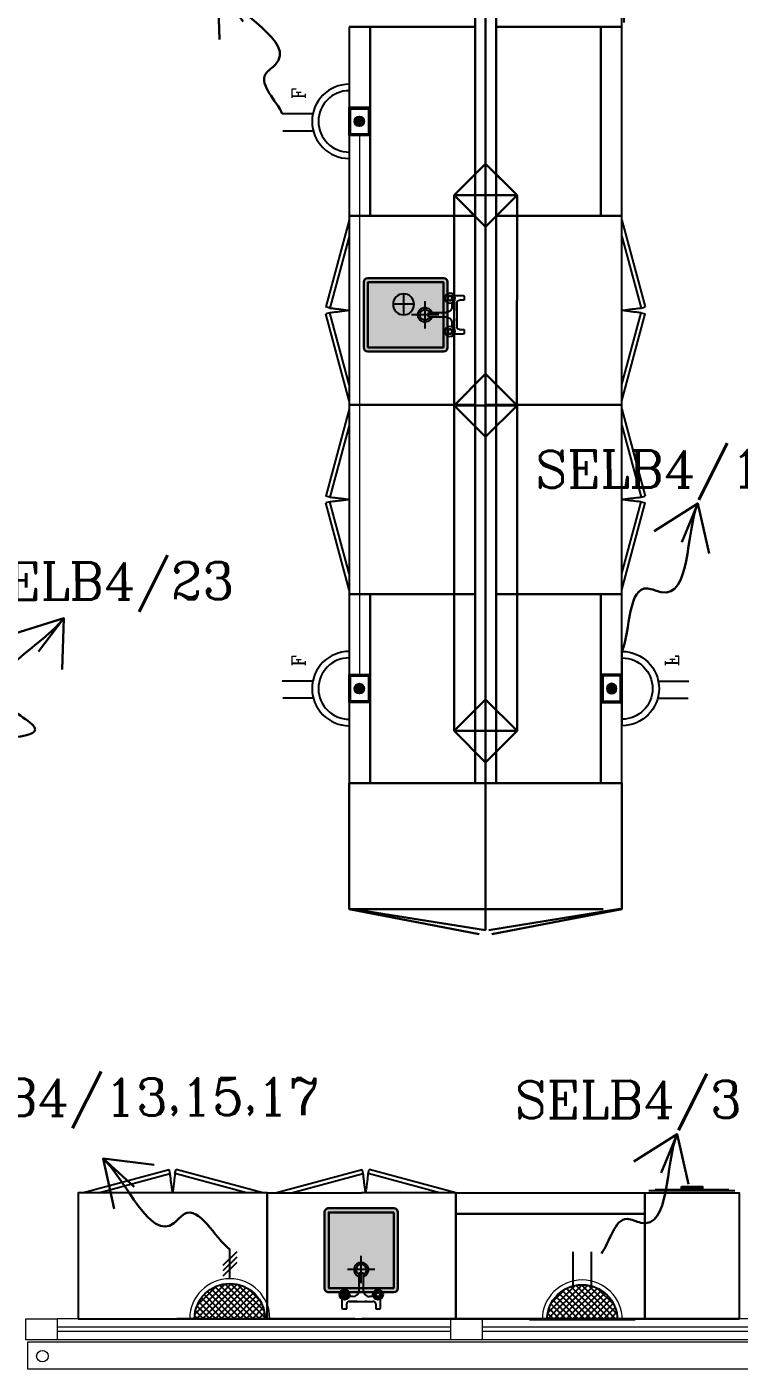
# Model space of a CAD drawing. Extents: x 1315 to 1416, y 473 to 837.
# Drawn here: x 1342.24 to 1345.64, y 707.52 to 713.91 of the extents above; entities that cross this region are included whole.
import ezdxf

# ---------------------------------------------------------------- set-up
doc = ezdxf.new("R2010")
doc.units = 0
doc.header["$MEASUREMENT"] = 0
doc.linetypes.add('ACAD_ISO02W100', pattern=[15, 12, -3])
doc.linetypes.add('DASHED', pattern=[19.049999999999997, 12.7, -6.349999999999998])
doc.layers.get('0').update_dxf_attribs({"color": 252, "linetype": 'CONTINUOUS', "lineweight": 30})
for name, color, linetype in [('-FUR', 252, 'CONTINUOUS'), ('E-SOCKETS', 6, 'CONTINUOUS'), ('LAYER8', 252, 'CONTINUOUS'), ('POWER', 1, 'CONTINUOUS'), ('SAN', 252, 'CONTINUOUS'), ('WIRING', 4, 'CONTINUOUS')]:
    doc.layers.add(name, color=color, linetype=linetype)
for name, color, linetype, lineweight in [('elev', 252, 'CONTINUOUS', 9), ('Elevation', 252, 'CONTINUOUS', 18), ('WINDOW', 252, 'CONTINUOUS', 5), ('WIRRING', 3, 'CONTINUOUS', 5)]:
    doc.layers.add(name, color=color, linetype=linetype, lineweight=lineweight)
doc.styles.add('ARIAL', font='arial.ttf')
doc.styles.add('E80', font='romanc.shx')
doc.dimstyles.new('DIM-100-IN', dxfattribs={"dimtxt": 0.22, "dimasz": 0.1, "dimexe": 0.15, "dimexo": 0.15, "dimgap": 0, "dimtad": 0, "dimrnd": 0.05, "dimzin": 1, "dimdsep": 46, "dimtxsty": 'ARIAL', "dimblk": 'DOT', "dimcen": 0.2, "dimclrd": 256, "dimclre": 256, "dimclrt": 23, "dimadec": 0, "dimazin": 0, "dimtfac": 1, "dimtmove": 2, "dimatfit": 2, "dimldrblk": 'OPEN90', "dimfxl": 0.15, "dimfxlon": 1, "dimtolj": 1, "dimtzin": 0, "dimlwe": -1, "dimarcsym": 0})

# ---------------------------------------------------------------- blocks, each defined once
blk = doc.blocks.new('YY5Y5')
at = {"layer": 'SAN', "color": 1}
for p, q in [((433.8299524483771, 542.0353399230077), (433.8299524483771, 538.5632871204119)), ((435.7349524483772, 542.4103399230077), (434.2049524483771, 542.4103399230077)), ((435.7349524483772, 540.5528399230077), (435.7349524483772, 542.4103399230077)), ((446.1798405755986, 539.5528399230077), (436.7349524483772, 539.5528399230077)), ((443.0364909099159, 539.5528399230077), (446.1649524483772, 539.5528399230077)), ((447.1649524483772, 542.4103399230077), (447.1649524483772, 540.5528399230075)), ((448.6949524483771, 542.4103399230077), (447.1649524483772, 542.4103399230077)), ((449.0699524483778, 538.5632871204116), (449.0699524483778, 542.0353399230077)), ((434.1620984389513, 537.5616067070109), (433.7030249017836, 538.0206802441787)), ((434.1620984389513, 536.1473931446377), (433.7030249017836, 535.68831960747)), ((435.5763120013245, 537.5616067070109), (436.0353855384922, 538.0206802441787)), ((435.5763120013245, 536.1473931446377), (436.0353855384922, 535.68831960747)), ((436.7200643211554, 537.6478399230076), (438.2474524483773, 537.6478399230076)), ((440.4974524483773, 535.3978399230076), (440.4974524483773, 528.7356687512626)), ((442.4024524483773, 528.7356687512623), (442.4024524483773, 535.3978399230076)), ((444.6524524483772, 537.6478399230076), (446.1798405755986, 537.6478399230076)), ((447.3235928954293, 537.5616067070109), (446.8645193582616, 538.0206802441787)), ((447.3235928954293, 536.1473931446377), (446.8645193582616, 535.68831960747)), ((448.7378064578025, 537.5616067070109), (449.1968799949703, 538.0206802441787)), ((448.7378064578025, 536.1473931446377), (449.1968799949703, 535.68831960747)), ((440.8724524483771, 528.3606687512623), (442.0274524483772, 528.3606687512623))]:
    blk.add_line(p, q, dxfattribs=at)
at = {"layer": 'SAN', "color": 1, "linetype": 'Continuous'}
blk.add_line((439.2287986022243, 539.5528399230077), (439.8634139868383, 539.5528399230077), dxfattribs=at)
at = {"layer": 'SAN', "color": 2, "linetype": 'DASHED'}
for points in [[(441.449952448377, 532.4215514777384), (441.449952448377, 521.6344219997557)], [(436.0563877093855, 527.0279867387471), (446.8435171873685, 527.0279867387471)]]:
    blk.add_lwpolyline(points, dxfattribs=at)
at = {"layer": 'SAN', "color": 1}
for centre, radius in [((434.869205220138, 536.8544999258244), 2), ((448.0306996766159, 536.8544999258244), 2), ((434.869205220138, 536.8544999258244), 1), ((434.869205220138, 536.8544999258244), 0.8), ((448.0306996766159, 536.8544999258244), 1), ((448.0306996766159, 536.8544999258244), 0.8)]:
    blk.add_circle(centre, radius, dxfattribs=at)
for centre, radius, start, end in [((434.2049524483771, 542.0353399230077), 0.375, 90, 180), ((436.7349524483772, 540.5528399230077), 1, 180, 269.9999999999993), ((446.1649524483772, 540.5528399230075), 1, 270, 0), ((448.6949524483771, 542.0353399230077), 0.375, 0, 90), ((438.2474524483773, 535.3978399230076), 2.25, 0, 90.00000000000038), ((444.6524524483772, 535.3978399230076), 2.25, 90.00000000000038, 180), ((441.449952448377, 527.0279867387471), 2.863051791674743, 109.431944475873, 70.56805552411734), ((441.449952448377, 527.0279867387471), 2.078403032943442, 117.2764679737789, 62.72353202620878), ((440.8724524483771, 528.7356687512626), 0.375, 179.9999999999995, 270), ((442.0274524483772, 528.7356687512623), 0.375, 270, 359.9999999999995)]:
    blk.add_arc(centre, radius, start, end, dxfattribs=at)
blk = doc.blocks.new('fd')
at = {"layer": '-FUR'}
h = blk.add_hatch(color=254, dxfattribs=at)
h.paths.add_polyline_path([(1322.663644972406, 576.6994484622995), (1322.353644972406, 576.6994484622998), (1322.353644972406, 577.0594484622998), (1322.663644972406, 577.0594484622997)], flags=16)
edge = h.paths.add_edge_path()
edge.add_line((1322.663644972406, 576.6794484622995), (1322.353644972406, 576.6794484622995))
edge.add_arc((1322.353644972406, 576.6994484622998), 0.0199999999999818, 180, 270, ccw=False)
edge.add_line((1322.333644972406, 576.6994484622998), (1322.333644972406, 577.0594484622998))
edge.add_arc((1322.353644972406, 577.0594484622998), 0.0199999999999818, 90, 180, ccw=False)
edge.add_line((1322.353644972406, 577.0794484622999), (1322.663644972406, 577.0794484622999))
edge.add_arc((1322.663644972406, 577.0594484622997), 0.0199999999999818, 0, 90, ccw=False)
edge.add_line((1322.683644972406, 577.0594484622997), (1322.683644972406, 576.6994484622995))
edge.add_arc((1322.663644972406, 576.6994484622995), 0.0199999999999818, -90, 0, ccw=False)
blk.add_hatch(color=253, dxfattribs=at).paths.add_polyline_path([(1322.663644972406, 577.0594484622997), (1322.663644972406, 576.6994484622995), (1322.353644972406, 576.6994484622998), (1322.353644972406, 577.0594484622998)])
h = blk.add_hatch(color=251, dxfattribs=at)
h.paths.add_polyline_path([(1322.633710555586, 577.0294484622997), (1322.663644972406, 577.0594484622997), (1322.663644972406, 576.6994484622995), (1322.633644972406, 576.7294484622993)])
h.paths.add_polyline_path([(1322.633644972406, 576.7294484622993), (1322.663644972406, 576.6994484622995), (1322.353644972406, 576.6994484622998), (1322.383644972406, 576.7294484622993)])
h = blk.add_hatch(color=252, dxfattribs=at)
h.paths.add_polyline_path([(1322.383644972406, 577.0294484622997), (1322.353644972406, 577.0594484622998), (1322.663644972406, 577.0594484622997), (1322.633710555586, 577.0294484622997)])
h.paths.add_polyline_path([(1322.383644972406, 576.7294484622993), (1322.353644972406, 576.6994484622998), (1322.353644972406, 577.0594484622998), (1322.383644972406, 577.0294484622997)])
for p, q in [((1322.478384221907, 577.2055755229043), (1322.059719286022, 577.2055755229043)), ((1322.478384221907, 577.2055755229043), (1322.959719286022, 577.2055755229043)), ((1322.059719286022, 576.6055755229042), (1322.509719286022, 576.6055755229042)), ((1322.959719286022, 576.6055755229042), (1322.509719286022, 576.6055755229042))]:
    blk.add_line(p, q, dxfattribs=at)
at = {"layer": '-FUR', "linetype": 'ACAD_ISO02W100'}
for p, q in [((1322.059719286022, 577.2055755229042), (1322.509719286022, 577.2055755229042)), ((1322.959719286022, 577.2055755229042), (1322.509719286022, 577.2055755229042)), ((1322.099719286021, 576.6055755229042), (1322.51328276094, 576.4947615237778)), ((1322.176993352126, 576.6055755229042), (1322.518459141842, 576.5140800403037)), ((1322.882445219924, 576.6055755229042), (1322.540979430208, 576.5140800403037)), ((1322.959719286022, 576.6055755229042), (1322.546155811111, 576.4947615237778)), ((1322.518459141842, 576.5140800403037), (1322.51328276094, 576.4947615237778)), ((1322.540979430208, 576.5140800403037), (1322.546155811111, 576.4947615237778))]:
    blk.add_line(p, q, dxfattribs=at)
for centre, start, end in [((1324.044996686052, 576.3726531043372), 171.2611213296332, 174.7069094138), ((1321.014441885998, 576.3726531043372), 5.293090586199872, 8.738878670366793)]:
    blk.add_arc(centre, 1.533074835783438, start, end, dxfattribs=at)
for p, q in [((1322.059719286022, 577.2055755229042), (1322.059719286022, 576.6055755229042)), ((1322.959719286022, 577.2055755229042), (1322.959719286022, 576.6055755229042))]:
    blk.add_line(p, q)
blk.add_lwpolyline([(1322.663644972406, 576.6794484622995), (1322.353644972406, 576.6794484622995, -0.4142135623730955), (1322.333644972406, 576.6994484622998), (1322.333644972406, 577.0594484622998, -0.4142135623730951), (1322.353644972406, 577.0794484622999), (1322.663644972406, 577.0794484622999, -0.4142135623730951), (1322.683644972406, 577.0594484622997), (1322.683644972406, 576.6994484622995, -0.4142135623730955)], format="xyb", close=True)
blk.add_lwpolyline([(1322.663644972406, 576.6794484622995), (1322.353644972406, 576.6794484622995, -0.4142135623730955), (1322.333644972406, 576.6994484622998), (1322.333644972406, 577.0594484622998, -0.4142135623730951), (1322.353644972406, 577.0794484622999), (1322.663644972406, 577.0794484622999, -0.4142135623730951), (1322.683644972406, 577.0594484622997), (1322.683644972406, 576.6994484622995, -0.4142135623730955)], format="xyb", close=True)
blk.add_lwpolyline([(1322.663644972406, 576.6994484622995), (1322.353644972406, 576.6994484622995), (1322.353644972406, 577.0594484622998), (1322.663644972406, 577.0594484622998)], close=True)
at = {"extrusion": (0, 0, -1), "xscale": 0.0121000000000322, "yscale": 0.0121000000000322, "zscale": -0.0121}
blk.add_blockref('YY5Y5', (-1327.850189397031, 570.5947215992311), dxfattribs=at)
blk = doc.blocks.new('juy')
blk.add_line((1322.959719286022, 577.2055755229042), (1322.959719286022, 576.6055755229042))
blk.add_blockref('fd', (0, 0))
blk = doc.blocks.new('5')
at = {"layer": '-FUR', "linetype": 'ACAD_ISO02W100'}
for p, q in [((41999.78853774873, -66320.44784204697), (42000.68853774872, -66320.44784204697)), ((41999.80853774873, -66321.04784204697), (42000.22210122364, -66321.15865604609)), ((41999.88581181482, -66321.04784204697), (42000.22727760455, -66321.13933752957)), ((42000.59126368263, -66321.04784204697), (42000.24979789291, -66321.13933752957)), ((42000.66853774873, -66321.04784204697), (42000.25497427382, -66321.15865604609)), ((42000.22727760455, -66321.13933752957), (42000.22210122364, -66321.15865604609)), ((42000.24979789291, -66321.13933752957), (42000.25497427382, -66321.15865604609))]:
    blk.add_line(p, q, dxfattribs=at)
at = {"layer": '-FUR'}
blk.add_lwpolyline([(41999.78853774873, -66320.44784204697), (42000.68853774872, -66320.44784204697), (42000.68853774872, -66321.04784204697), (41999.78853774873, -66321.04784204697)], close=True, dxfattribs=at)
at = {"layer": '-FUR', "linetype": 'ACAD_ISO02W100'}
for centre, start, end in [((42001.75381514877, -66321.28076446554), 171.2611213296356, 174.7069094137794), ((41998.72326034871, -66321.28076446554), 5.29309058622053, 8.738878670364311)]:
    blk.add_arc(centre, 1.533074835783438, start, end, dxfattribs=at)
blk = doc.blocks.new('ba7es')
at = {"layer": '-FUR', "linetype": 'ACAD_ISO02W100'}
blk.add_line((1323.889523409866, 576.6577940327383), (1322.989523409867, 576.6577940327383), dxfattribs=at)
for p, q in [((1323.889523409866, 577.2577940327384), (1322.989523409866, 577.2577940327384)), ((1322.989523409866, 577.2577940327384), (1322.989523409866, 576.6577940327383)), ((1323.889523409866, 576.6577940327383), (1323.889523409866, 577.2577940327384)), ((1322.989523409866, 576.6577940327383), (1322.989523409866, 576.7577940327385)), ((1322.989523409866, 576.7577940327385), (1323.889523409866, 576.7577940327385))]:
    blk.add_line(p, q)
blk = doc.blocks.new('3')
at = {"layer": '-FUR', "linetype": 'ACAD_ISO02W100'}
blk.add_line((41990.01941317181, -66320.48022711033), (41990.46941317183, -66320.48022711033), dxfattribs=at)
at = {"layer": '-FUR'}
for p, q in [((41990.03941317181, -66321.09022711034), (41990.44941317182, -66321.09022711034)), ((41990.06941317183, -66321.09522711032), (41990.41941317181, -66321.09522711032))]:
    blk.add_line(p, q, dxfattribs=at)
blk.add_lwpolyline([(41990.01941317181, -66321.08022711032), (41990.46941317183, -66321.08022711032), (41990.46941317181, -66320.48022711033), (41990.01941317181, -66320.48022711033)], close=True, dxfattribs=at)
at = {"layer": '-FUR', "color": 1}
blk.add_lwpolyline([(41990.19441317181, -66321.11022711032), (41990.29441317183, -66321.11022711032), (41990.29441317183, -66321.10022711032), (41990.19441317181, -66321.10022711032)], close=True, dxfattribs=at)
blk = doc.blocks.new('vfd')
at = {"layer": '-FUR'}
h = blk.add_hatch(color=254, dxfattribs=at)
h.paths.add_polyline_path([(1316.634964427654, 565.8296376023383), (1316.634964427654, 566.1396376023382), (1316.274964427654, 566.1396376023382), (1316.274964427654, 565.8296376023383)], flags=16)
edge = h.paths.add_edge_path()
edge.add_line((1316.654964427654, 565.8296376023383), (1316.654964427654, 566.1396376023382))
edge.add_ellipse((1316.634964427654, 566.1396376023382), major_axis=(-0.0141421356237856, -0.0141421356237856), ratio=0.9999999999904474, start_angle=134.9999999997262, end_angle=225.0000000002736)
edge.add_line((1316.634964427654, 566.1596376023383), (1316.274964427654, 566.1596376023383))
edge.add_ellipse((1316.274964427654, 566.1396376023382), major_axis=(-0.0141421356237642, -0.0141421356237642), ratio=0.9999999999934744, start_angle=225.0000000001869, end_angle=314.9999999998129)
edge.add_line((1316.254964427654, 566.1396376023382), (1316.254964427654, 565.8296376023383))
edge.add_ellipse((1316.274964427654, 565.8296376023383), major_axis=(0.0141421356237642, -0.0141421356237642), ratio=0.9999999999934744, start_angle=225.0000000001869, end_angle=314.9999999998129)
edge.add_line((1316.274964427654, 565.8096376023384), (1316.634964427654, 565.8096376023384))
edge.add_ellipse((1316.634964427654, 565.8296376023383), major_axis=(0.0141421356237856, -0.0141421356237857), ratio=0.9999999999904474, start_angle=-45.00000000027365, end_angle=45.00000000027365)
blk.add_hatch(color=253, dxfattribs=at).paths.add_polyline_path([(1316.274964427654, 565.8296376023383), (1316.634964427654, 565.8296376023383), (1316.634964427654, 566.1396376023382), (1316.274964427654, 566.1396376023382)])
h = blk.add_hatch(color=251, dxfattribs=at)
h.paths.add_polyline_path([(1316.304964427654, 565.8595720191583), (1316.274964427654, 565.8296376023383), (1316.634964427654, 565.8296376023383), (1316.604964427654, 565.8596376023381)])
h.paths.add_polyline_path([(1316.604964427654, 565.8596376023381), (1316.634964427654, 565.8296376023383), (1316.634964427654, 566.1396376023382), (1316.604964427654, 566.1096376023387)])
h = blk.add_hatch(color=252, dxfattribs=at)
h.paths.add_polyline_path([(1316.304964427654, 566.1096376023387), (1316.274964427654, 566.1396376023382), (1316.274964427654, 565.8296376023383), (1316.304964427654, 565.8595720191583)])
h.paths.add_polyline_path([(1316.604964427654, 566.1096376023387), (1316.634964427654, 566.1396376023382), (1316.274964427654, 566.1396376023382), (1316.304964427654, 566.1096376023387)])
blk.add_lwpolyline([(1316.654964427654, 565.8296376023383), (1316.654964427654, 566.1396376023382, 0.4142135623730955), (1316.634964427654, 566.1596376023383), (1316.274964427654, 566.1596376023383, 0.4142135623730951), (1316.254964427654, 566.1396376023382), (1316.254964427654, 565.8296376023383, 0.4142135623730951), (1316.274964427654, 565.8096376023384), (1316.634964427654, 565.8096376023384, 0.4142135623730955)], format="xyb", close=True)
blk.add_lwpolyline([(1316.654964427654, 565.8296376023383), (1316.654964427654, 566.1396376023382, 0.4142135623730955), (1316.634964427654, 566.1596376023383), (1316.274964427654, 566.1596376023383, 0.4142135623730951), (1316.254964427654, 566.1396376023382), (1316.254964427654, 565.8296376023383, 0.4142135623730951), (1316.274964427654, 565.8096376023384), (1316.634964427654, 565.8096376023384, 0.4142135623730955)], format="xyb", close=True)
blk.add_lwpolyline([(1316.634964427654, 565.8296376023383), (1316.634964427654, 566.1396376023382), (1316.274964427654, 566.1396376023382), (1316.274964427654, 565.8296376023383)], close=True)
at = {"layer": 'LAYER8'}
for p, q in [((1316.414964427655, 566.0346375813003), (1316.514964427655, 566.0346375813003)), ((1316.464964427655, 566.0846375813004), (1316.464964427655, 565.9846375813001))]:
    blk.add_line(p, q, dxfattribs=at)
blk.add_circle((1316.464964427655, 566.0346375813003), 0.05, dxfattribs=at)
at = {"xscale": 0.0121, "yscale": 0.0121, "zscale": 0.0121, "rotation": 89.99999999999997}
blk.add_blockref('YY5Y5', (1322.739691290722, 560.6430931777134), dxfattribs=at)
blk = doc.blocks.new('LAB1')
h = blk.add_hatch(color=256)
h.set_gradient(color1=(255, 191, 127), color2=(255, 181, 107), one_color=1, tint=0.7099999785423279)
h.paths.add_polyline_path([(991.881068802205, 470.273475985635), (991.571068802205, 470.2734759856347), (991.5710688022052, 469.9134759856345), (991.8810688022052, 469.913475985635)], flags=0)
edge = h.paths.add_edge_path(flags=17)
edge.add_line((991.8810688022047, 470.2934759856352), (991.571068802205, 470.2934759856347))
edge.add_arc((991.571068802205, 470.2734759856347), 0.0199999999999818, 90.00000000002503, 180.000000000025)
edge.add_line((991.5510688022052, 470.2734759856347), (991.5510688022052, 469.9134759856345))
edge.add_arc((991.5710688022052, 469.9134759856345), 0.0199999999999818, 180.000000000025, 270.000000000025)
edge.add_line((991.5710688022052, 469.8934759856346), (991.8810688022052, 469.8934759856348))
edge.add_arc((991.8810688022052, 469.913475985635), 0.0199999999999818, 270.000000000025, 360.0000000000251)
edge.add_line((991.9010688022051, 469.913475985635), (991.901068802205, 470.2734759856352))
edge.add_arc((991.881068802205, 470.273475985635), 0.0199999999999818, 360.0000000000251, 450.000000000025)
edge = h.paths.add_edge_path(flags=0)
edge.add_line((991.7145435521907, 469.9805012568563), (991.7145435521907, 469.8998889856787))
edge = h.paths.add_edge_path(flags=0)
edge.add_line((991.7375940521907, 469.8998889856787), (991.7375940521907, 469.9805012568563))
edge = h.paths.add_edge_path(flags=0)
edge.add_line((991.7260688021908, 469.9359020758662), (991.7260688021908, 470.0664263425489))
edge = h.paths.add_edge_path(flags=0)
edge.add_line((991.7913309355326, 470.0011642092074), (991.6608066688487, 470.0011642092074))
edge = h.paths.add_edge_path(flags=0)
edge.add_arc((991.7260688021908, 470.0011642092074), 0.0346429266793566, -70.56805552364472, 250.5680555236948, ccw=False)
edge = h.paths.add_edge_path(flags=0)
edge.add_arc((991.7260688021908, 470.0011642092074), 0.0251486766986826, -62.72353202632479, 242.7235320263752, ccw=False)
edge = h.paths.add_edge_path(flags=0)
edge.add_arc((991.7190810521907, 469.9805012568563), 0.0045375000000121, 90.00000000002501, 180.000000000025, ccw=False)
edge = h.paths.add_edge_path(flags=0)
edge.add_arc((991.7330565521908, 469.9805012568563), 0.0045375000000121, 2.5124791136477143e-11, 90.00000000002501, ccw=False)
edge = h.paths.add_edge_path(flags=0)
edge.add_line((991.7330565521908, 469.9850387568562), (991.7190810521907, 469.9850387568562))
edge = h.paths.add_edge_path(flags=16)
edge.add_arc((991.6464417607291, 469.8822633996447), 0.0121000000000322, 2.5124791136477143e-11, 360.00000000002507, ccw=False)
edge = h.paths.add_edge_path(flags=16)
edge.add_line((991.7971398516004, 469.8908193916969), (991.7915850618003, 469.8963741814966))
edge = h.paths.add_edge_path(flags=16)
edge.add_line((991.8142518357052, 469.8908193916972), (991.8198066255047, 469.8963741814966))
edge = h.paths.add_edge_path(flags=16)
edge.add_line((991.6378857686763, 469.8908193916969), (991.6323309788768, 469.8963741814966))
edge = h.paths.add_edge_path(flags=16)
edge.add_line((991.6549977527812, 469.8908193916969), (991.6605525425812, 469.8963741814966))
h = blk.add_hatch(color=256)
h.set_gradient(color1=(255, 191, 127), color2=(255, 181, 107), one_color=1, tint=0.7099999785423279)
edge = h.paths.add_edge_path(flags=17)
edge.add_line((991.8810688022047, 470.2934759856352), (991.571068802205, 470.2934759856347))
edge.add_arc((991.571068802205, 470.2734759856347), 0.0199999999999818, 90.00000000002503, 180.000000000025)
edge.add_line((991.5510688022052, 470.2734759856347), (991.5510688022052, 469.9134759856345))
edge.add_arc((991.5710688022052, 469.9134759856345), 0.0199999999999818, 180.000000000025, 270.000000000025)
edge.add_line((991.5710688022052, 469.8934759856346), (991.8810688022052, 469.8934759856348))
edge.add_arc((991.8810688022052, 469.913475985635), 0.0199999999999818, 270.000000000025, 360.0000000000251)
edge.add_line((991.9010688022051, 469.913475985635), (991.901068802205, 470.2734759856352))
edge.add_arc((991.881068802205, 470.273475985635), 0.0199999999999818, 360.0000000000251, 450.000000000025)
h.paths.add_polyline_path([(991.881068802205, 470.273475985635), (991.571068802205, 470.2734759856347), (991.5710688022052, 469.9134759856345), (991.8810688022052, 469.913475985635)], flags=0)
edge = h.paths.add_edge_path(flags=0)
edge.add_line((991.7145435521907, 469.9805012568563), (991.7145435521907, 469.8998889856787))
edge = h.paths.add_edge_path(flags=0)
edge.add_line((991.7375940521907, 469.8998889856787), (991.7375940521907, 469.9805012568563))
edge = h.paths.add_edge_path(flags=0)
edge.add_line((991.7260688021908, 469.9359020758662), (991.7260688021908, 470.0664263425489))
edge = h.paths.add_edge_path(flags=0)
edge.add_line((991.7913309355326, 470.0011642092074), (991.6608066688487, 470.0011642092074))
edge = h.paths.add_edge_path(flags=0)
edge.add_arc((991.7260688021908, 470.0011642092074), 0.0346429266793566, -70.56805552364472, 250.5680555236948, ccw=False)
edge = h.paths.add_edge_path(flags=0)
edge.add_arc((991.7260688021908, 470.0011642092074), 0.0251486766986826, -62.72353202632479, 242.7235320263752, ccw=False)
edge = h.paths.add_edge_path(flags=0)
edge.add_arc((991.7190810521907, 469.9805012568563), 0.0045375000000121, 90.00000000002501, 180.000000000025, ccw=False)
edge = h.paths.add_edge_path(flags=0)
edge.add_arc((991.7330565521908, 469.9805012568563), 0.0045375000000121, 2.5124791136477143e-11, 90.00000000002501, ccw=False)
edge = h.paths.add_edge_path(flags=0)
edge.add_line((991.7330565521908, 469.9850387568562), (991.7190810521907, 469.9850387568562))
edge = h.paths.add_edge_path(flags=16)
edge.add_arc((991.6464417607291, 469.8822633996447), 0.0121000000000322, 2.5124791136477143e-11, 360.00000000002507, ccw=False)
edge = h.paths.add_edge_path(flags=16)
edge.add_line((991.7971398516004, 469.8908193916969), (991.7915850618003, 469.8963741814966))
edge = h.paths.add_edge_path(flags=16)
edge.add_line((991.8142518357052, 469.8908193916972), (991.8198066255047, 469.8963741814966))
edge = h.paths.add_edge_path(flags=16)
edge.add_line((991.6378857686763, 469.8908193916969), (991.6323309788768, 469.8963741814966))
edge = h.paths.add_edge_path(flags=16)
edge.add_line((991.6549977527812, 469.8908193916969), (991.6605525425812, 469.8963741814966))
h = blk.add_hatch(color=256)
h.set_gradient(color1=(255, 191, 127), color2=(255, 181, 107), one_color=1, tint=0.7099999785423279)
edge = h.paths.add_edge_path(flags=16)
edge.add_line((991.8810688022047, 470.2934759856352), (991.571068802205, 470.2934759856347))
edge.add_arc((991.571068802205, 470.2734759856347), 0.0199999999999818, 90.00000000002503, 180.000000000025)
edge.add_line((991.5510688022052, 470.2734759856347), (991.5510688022052, 469.9134759856345))
edge.add_arc((991.5710688022052, 469.9134759856345), 0.0199999999999818, 180.000000000025, 270.000000000025)
edge.add_line((991.5710688022052, 469.8934759856346), (991.8810688022052, 469.8934759856348))
edge.add_arc((991.8810688022052, 469.913475985635), 0.0199999999999818, 270.000000000025, 360.0000000000251)
edge.add_line((991.9010688022051, 469.913475985635), (991.901068802205, 470.2734759856352))
edge.add_arc((991.881068802205, 470.273475985635), 0.0199999999999818, 360.0000000000251, 450.000000000025)
edge = h.paths.add_edge_path()
edge.add_arc((991.6464417607291, 469.8822633996447), 0.0242000000000644, 2.5124791136477143e-11, 360.00000000002507, ccw=False)
edge = h.paths.add_edge_path(flags=16)
edge.add_arc((991.6464417607291, 469.8822633996447), 0.0121000000000322, 2.5124791136477143e-11, 360.00000000002507, ccw=False)
edge = h.paths.add_edge_path(flags=16)
edge.add_arc((991.6464417607291, 469.8822633996447), 0.0096800000000258, 2.5124791136477143e-11, 360.00000000002507, ccw=False)
edge = h.paths.add_edge_path(flags=16)
edge.add_line((991.6378857686763, 469.8908193916969), (991.6323309788768, 469.8963741814966))
edge = h.paths.add_edge_path(flags=16)
edge.add_line((991.6378857686763, 469.8737074075924), (991.6323309788768, 469.8681526177926))
edge = h.paths.add_edge_path(flags=16)
edge.add_line((991.6549977527812, 469.8908193916969), (991.6605525425812, 469.8963741814966))
edge = h.paths.add_edge_path(flags=16)
edge.add_line((991.6549977527812, 469.8737074075924), (991.6605525425812, 469.8681526177926))
h = blk.add_hatch(color=256)
h.set_gradient(color1=(255, 191, 127), color2=(255, 181, 107), one_color=1, tint=0.7099999785423279)
edge = h.paths.add_edge_path(flags=16)
edge.add_line((991.8810688022047, 470.2934759856352), (991.571068802205, 470.2934759856347))
edge.add_arc((991.571068802205, 470.2734759856347), 0.0199999999999818, 90.00000000002503, 180.000000000025)
edge.add_line((991.5510688022052, 470.2734759856347), (991.5510688022052, 469.9134759856345))
edge.add_arc((991.5710688022052, 469.9134759856345), 0.0199999999999818, 180.000000000025, 270.000000000025)
edge.add_line((991.5710688022052, 469.8934759856346), (991.8810688022052, 469.8934759856348))
edge.add_arc((991.8810688022052, 469.913475985635), 0.0199999999999818, 270.000000000025, 360.0000000000251)
edge.add_line((991.9010688022051, 469.913475985635), (991.901068802205, 470.2734759856352))
edge.add_arc((991.881068802205, 470.273475985635), 0.0199999999999818, 360.0000000000251, 450.000000000025)
edge = h.paths.add_edge_path()
edge.add_arc((991.8056958436528, 469.8822633996448), 0.0242000000000644, 2.5124791136477143e-11, 360.00000000002507, ccw=False)
edge = h.paths.add_edge_path(flags=16)
edge.add_arc((991.8056958436528, 469.8822633996448), 0.0121000000000322, 2.5124791136477143e-11, 360.00000000002507, ccw=False)
edge = h.paths.add_edge_path(flags=16)
edge.add_arc((991.8056958436528, 469.8822633996448), 0.0096800000000258, 2.5124791136477143e-11, 360.00000000002507, ccw=False)
edge = h.paths.add_edge_path(flags=16)
edge.add_line((991.7971398516004, 469.8908193916969), (991.7915850618003, 469.8963741814966))
edge = h.paths.add_edge_path(flags=16)
edge.add_line((991.7971398516004, 469.8737074075924), (991.7915850618003, 469.8681526177926))
edge = h.paths.add_edge_path(flags=16)
edge.add_line((991.8142518357052, 469.8908193916972), (991.8198066255047, 469.8963741814966))
edge = h.paths.add_edge_path(flags=16)
edge.add_line((991.8142518357052, 469.8737074075924), (991.8198066255047, 469.8681526177926))
h = blk.add_hatch(color=256)
h.set_gradient(color1=(255, 191, 127), color2=(255, 181, 107), one_color=1, tint=0.7099999785423279)
edge = h.paths.add_edge_path(flags=16)
edge.add_line((991.8810688022047, 470.2934759856352), (991.571068802205, 470.2934759856347))
edge.add_arc((991.571068802205, 470.2734759856347), 0.0199999999999818, 90.00000000002503, 180.000000000025)
edge.add_line((991.5510688022052, 470.2734759856347), (991.5510688022052, 469.9134759856345))
edge.add_arc((991.5710688022052, 469.9134759856345), 0.0199999999999818, 180.000000000025, 270.000000000025)
edge.add_line((991.5710688022052, 469.8934759856346), (991.8810688022052, 469.8934759856348))
edge.add_arc((991.8810688022052, 469.913475985635), 0.0199999999999818, 270.000000000025, 360.0000000000251)
edge.add_line((991.9010688022051, 469.913475985635), (991.901068802205, 470.2734759856352))
edge.add_arc((991.881068802205, 470.273475985635), 0.0199999999999818, 360.0000000000251, 450.000000000025)
edge = h.paths.add_edge_path(flags=0)
edge.add_line((991.7145435521907, 469.9805012568563), (991.7145435521907, 469.8998889856787))
edge = h.paths.add_edge_path()
edge.add_arc((991.6873185521907, 469.8998889856786), 0.0272250000000725, 270.000000000025, 360.00000000002507, ccw=False)
h = blk.add_hatch(color=256)
h.set_gradient(color1=(255, 191, 127), color2=(255, 181, 107), one_color=1, tint=0.7099999785423279)
edge = h.paths.add_edge_path(flags=16)
edge.add_line((991.8810688022047, 470.2934759856352), (991.571068802205, 470.2934759856347))
edge.add_arc((991.571068802205, 470.2734759856347), 0.0199999999999818, 90.00000000002503, 180.000000000025)
edge.add_line((991.5510688022052, 470.2734759856347), (991.5510688022052, 469.9134759856345))
edge.add_arc((991.5710688022052, 469.9134759856345), 0.0199999999999818, 180.000000000025, 270.000000000025)
edge.add_line((991.5710688022052, 469.8934759856346), (991.8810688022052, 469.8934759856348))
edge.add_arc((991.8810688022052, 469.913475985635), 0.0199999999999818, 270.000000000025, 360.0000000000251)
edge.add_line((991.9010688022051, 469.913475985635), (991.901068802205, 470.2734759856352))
edge.add_arc((991.881068802205, 470.273475985635), 0.0199999999999818, 360.0000000000251, 450.000000000025)
edge = h.paths.add_edge_path(flags=0)
edge.add_line((991.7375940521907, 469.8998889856787), (991.7375940521907, 469.9805012568563))
edge = h.paths.add_edge_path()
edge.add_arc((991.7648190521907, 469.8998889856787), 0.0272250000000725, 180.000000000025, 270.000000000025, ccw=False)
h = blk.add_hatch(color=256)
h.set_gradient(color1=(255, 191, 127), color2=(255, 181, 107), one_color=1, tint=0.7099999785423279)
edge = h.paths.add_edge_path(flags=16)
edge.add_line((991.8810688022047, 470.2934759856352), (991.571068802205, 470.2934759856347))
edge.add_arc((991.571068802205, 470.2734759856347), 0.0199999999999818, 90.00000000002503, 180.000000000025)
edge.add_line((991.5510688022052, 470.2734759856347), (991.5510688022052, 469.9134759856345))
edge.add_arc((991.5710688022052, 469.9134759856345), 0.0199999999999818, 180.000000000025, 270.000000000025)
edge.add_line((991.5710688022052, 469.8934759856346), (991.8810688022052, 469.8934759856348))
edge.add_arc((991.8810688022052, 469.913475985635), 0.0199999999999818, 270.000000000025, 360.0000000000251)
edge.add_line((991.9010688022051, 469.913475985635), (991.901068802205, 470.2734759856352))
edge.add_arc((991.881068802205, 470.273475985635), 0.0199999999999818, 360.0000000000251, 450.000000000025)
h.paths.add_polyline_path([(991.881068802205, 470.273475985635), (991.571068802205, 470.2734759856347), (991.5710688022052, 469.9134759856345), (991.8810688022052, 469.913475985635)], flags=0)
edge = h.paths.add_edge_path(flags=17)
edge.add_line((991.8810688022047, 470.2934759856352), (991.571068802205, 470.2934759856347))
edge.add_arc((991.571068802205, 470.2734759856347), 0.0199999999999818, 90.00000000002503, 180.000000000025)
edge.add_line((991.5510688022052, 470.2734759856347), (991.5510688022052, 469.9134759856345))
edge.add_arc((991.5710688022052, 469.9134759856345), 0.0199999999999818, 180.000000000025, 270.000000000025)
edge.add_line((991.5710688022052, 469.8934759856346), (991.8810688022052, 469.8934759856348))
edge.add_arc((991.8810688022052, 469.913475985635), 0.0199999999999818, 270.000000000025, 360.0000000000251)
edge.add_line((991.9010688022051, 469.913475985635), (991.901068802205, 470.2734759856352))
edge.add_arc((991.881068802205, 470.273475985635), 0.0199999999999818, 360.0000000000251, 450.000000000025)
edge = h.paths.add_edge_path(flags=0)
edge.add_line((991.7145435521907, 469.9805012568563), (991.7145435521907, 469.8998889856787))
edge = h.paths.add_edge_path(flags=0)
edge.add_line((991.7375940521907, 469.8998889856787), (991.7375940521907, 469.9805012568563))
edge = h.paths.add_edge_path(flags=0)
edge.add_line((991.7260688021908, 469.9359020758662), (991.7260688021908, 470.0664263425489))
edge = h.paths.add_edge_path(flags=0)
edge.add_line((991.7913309355326, 470.0011642092074), (991.6608066688487, 470.0011642092074))
edge = h.paths.add_edge_path(flags=0)
edge.add_arc((991.7260688021908, 470.0011642092074), 0.0346429266793566, -70.56805552364472, 250.5680555236948, ccw=False)
edge = h.paths.add_edge_path(flags=0)
edge.add_arc((991.7260688021908, 470.0011642092074), 0.0251486766986826, -62.72353202632479, 242.7235320263752, ccw=False)
edge = h.paths.add_edge_path(flags=0)
edge.add_arc((991.7190810521907, 469.9805012568563), 0.0045375000000121, 90.00000000002501, 180.000000000025, ccw=False)
edge = h.paths.add_edge_path(flags=0)
edge.add_arc((991.7330565521908, 469.9805012568563), 0.0045375000000121, 2.5124791136477143e-11, 90.00000000002501, ccw=False)
edge = h.paths.add_edge_path(flags=0)
edge.add_line((991.7330565521908, 469.9850387568562), (991.7190810521907, 469.9850387568562))
edge = h.paths.add_edge_path(flags=16)
edge.add_arc((991.8056958436528, 469.8822633996448), 0.0121000000000322, 2.5124791136477143e-11, 360.00000000002507, ccw=False)
edge = h.paths.add_edge_path(flags=16)
edge.add_arc((991.6464417607291, 469.8822633996447), 0.0121000000000322, 2.5124791136477143e-11, 360.00000000002507, ccw=False)
edge = h.paths.add_edge_path(flags=16)
edge.add_line((991.7971398516004, 469.8908193916969), (991.7915850618003, 469.8963741814966))
edge = h.paths.add_edge_path(flags=16)
edge.add_line((991.8142518357052, 469.8908193916972), (991.8198066255047, 469.8963741814966))
edge = h.paths.add_edge_path(flags=16)
edge.add_line((991.6378857686763, 469.8908193916969), (991.6323309788768, 469.8963741814966))
edge = h.paths.add_edge_path(flags=16)
edge.add_line((991.6549977527812, 469.8908193916969), (991.6605525425812, 469.8963741814966))
h = blk.add_hatch(color=256)
h.set_gradient(color1=(255, 191, 127), color2=(255, 181, 107), one_color=1, tint=0.7099999785423279)
edge = h.paths.add_edge_path()
edge.add_arc((991.6464417607291, 469.8822633996447), 0.0242000000000644, 2.5124791136477143e-11, 360.00000000002507, ccw=False)
edge = h.paths.add_edge_path(flags=16)
edge.add_arc((991.6464417607291, 469.8822633996447), 0.0121000000000322, 2.5124791136477143e-11, 360.00000000002507, ccw=False)
edge = h.paths.add_edge_path(flags=16)
edge.add_arc((991.6464417607291, 469.8822633996447), 0.0096800000000258, 2.5124791136477143e-11, 360.00000000002507, ccw=False)
edge = h.paths.add_edge_path(flags=16)
edge.add_line((991.6378857686763, 469.8908193916969), (991.6323309788768, 469.8963741814966))
edge = h.paths.add_edge_path(flags=16)
edge.add_line((991.6378857686763, 469.8737074075924), (991.6323309788768, 469.8681526177926))
edge = h.paths.add_edge_path(flags=16)
edge.add_line((991.6549977527812, 469.8908193916969), (991.6605525425812, 469.8963741814966))
edge = h.paths.add_edge_path(flags=16)
edge.add_line((991.6549977527812, 469.8737074075924), (991.6605525425812, 469.8681526177926))
h = blk.add_hatch(color=256)
h.set_gradient(color1=(255, 191, 127), color2=(255, 181, 107), one_color=1, tint=0.7099999785423279)
edge = h.paths.add_edge_path()
edge.add_arc((991.8056958436528, 469.8822633996448), 0.0242000000000644, 2.5124791136477143e-11, 360.00000000002507, ccw=False)
edge = h.paths.add_edge_path(flags=16)
edge.add_arc((991.8056958436528, 469.8822633996448), 0.0096800000000258, 2.5124791136477143e-11, 360.00000000002507, ccw=False)
edge = h.paths.add_edge_path(flags=16)
edge.add_line((991.7971398516004, 469.8908193916969), (991.7915850618003, 469.8963741814966))
edge = h.paths.add_edge_path(flags=16)
edge.add_line((991.7971398516004, 469.8737074075924), (991.7915850618003, 469.8681526177926))
edge = h.paths.add_edge_path(flags=16)
edge.add_line((991.8142518357052, 469.8908193916972), (991.8198066255047, 469.8963741814966))
edge = h.paths.add_edge_path(flags=16)
edge.add_line((991.8142518357052, 469.8737074075924), (991.8198066255047, 469.8681526177926))
h = blk.add_hatch(color=256)
h.set_gradient(color1=(255, 191, 127), color2=(255, 181, 107), one_color=1, tint=0.7099999785423279)
edge = h.paths.add_edge_path(flags=17)
edge.add_arc((991.8056958436528, 469.8822633996448), 0.0121000000000322, 2.5124791136477143e-11, 360.00000000002507, ccw=False)
edge = h.paths.add_edge_path(flags=16)
edge.add_arc((991.8056958436528, 469.8822633996448), 0.0096800000000258, 2.5124791136477143e-11, 360.00000000002507, ccw=False)
edge = h.paths.add_edge_path(flags=16)
edge.add_line((991.7971398516004, 469.8908193916969), (991.7915850618003, 469.8963741814966))
edge = h.paths.add_edge_path(flags=16)
edge.add_line((991.7971398516004, 469.8737074075924), (991.7915850618003, 469.8681526177926))
edge = h.paths.add_edge_path(flags=16)
edge.add_line((991.8142518357052, 469.8908193916972), (991.8198066255047, 469.8963741814966))
edge = h.paths.add_edge_path(flags=16)
edge.add_line((991.8142518357052, 469.8737074075924), (991.8198066255047, 469.8681526177926))
for p, q in [((992.2685180241488, 477.2673489250402), (992.2685180241473, 472.6653232457307)), ((992.3185180241444, 477.2673489250402), (992.3185180241444, 471.649207624385)), ((992.3685180241383, 472.6657932795911), (992.36851802414, 477.2673489250402)), ((992.318753041075, 475.2655586690783), (992.168753041075, 475.1155586690782)), ((992.318753041075, 475.2655586690783), (992.168753041075, 475.1155586690782)), ((992.4687530410747, 475.1155586690782), (992.318753041075, 475.2655586690783)), ((992.318753041075, 475.1155586690782), (992.318753041075, 475.2655586690783)), ((992.4687530410747, 475.1155586690782), (992.318753041075, 475.2655586690783)), ((992.168753041075, 475.1155586690782), (992.2685180241396, 475.2153236521428)), ((992.3685180241409, 475.2157936860122), (992.4687530410749, 475.1155586690782)), ((992.168753041075, 475.1155586690782), (992.4687530410747, 475.1155586690782)), ((992.318753041075, 474.9655586690781), (992.168753041075, 475.1155586690782)), ((992.168753041075, 475.1155586690782), (992.4687530410747, 475.1155586690782)), ((992.318753041075, 475.1155586690782), (992.168753041075, 475.1155586690782)), ((992.168753041075, 475.1155586690782), (992.318753041075, 475.1155586690782)), ((992.168753041075, 475.1155586690782), (992.4687530410747, 475.1155586690782)), ((992.318753041075, 474.9655586690781), (992.168753041075, 475.1155586690782)), ((992.168753041075, 474.1155586690783), (992.168753041075, 475.1155586690782)), ((992.168753041075, 475.1155586690782), (992.4687530410747, 475.1155586690782)), ((992.2685180241497, 475.0157936860033), (992.168753041075, 475.1155586690782)), ((992.4687530410747, 475.1155586690782), (992.318753041075, 474.9655586690781)), ((992.318753041075, 474.2655586690784), (992.318753041075, 475.1155586690782)), ((992.318753041075, 475.1155586690782), (992.4687530410747, 475.1155586690782)), ((992.318753041075, 475.1155586690782), (992.318753041075, 474.9655586690781)), ((992.4687530410747, 475.1155586690782), (992.318753041075, 474.9655586690782)), ((992.3705432970323, 475.0173489250356), (992.4687530410747, 475.1155586690782)), ((992.4687530410747, 475.1155586690782), (992.4669627851188, 474.1173489250341)), ((992.318753041075, 474.2655586690784), (992.168753041075, 474.1155586690783)), ((992.318753041075, 474.1155586690783), (992.318753041075, 474.2655586690784)), ((992.4687530410747, 474.1155586690783), (992.318753041075, 474.2655586690784)), ((992.4687530410747, 474.1155586690783), (992.168753041075, 474.1155586690783)), ((992.318753041075, 473.965558669078), (992.168753041075, 474.1155586690783)), ((992.168753041075, 474.1155586690783), (992.4687530410747, 474.1155586690783)), ((992.168753041075, 472.5655582626545), (992.168753041075, 474.1155586690783)), ((992.3685180241307, 474.1173489250345), (992.318518024131, 474.1173489250345)), ((992.318753041075, 474.1155586690783), (992.318753041075, 473.965558669078)), ((992.318753041075, 473.965558669078), (992.4687530410747, 474.1155586690783)), ((992.318753041075, 474.1155586690783), (992.318753041075, 472.4155582626543)), ((992.4687530410747, 474.1155586690783), (992.4687530410747, 472.5655582626582)), ((992.318753041073, 472.7155582626564), (992.318753041073, 473.5655582626564)), ((992.318753041073, 472.7155582626564), (992.1687530410733, 472.5655582626564)), ((992.318753041073, 472.5655582626564), (992.318753041073, 472.7155582626564)), ((992.468753041073, 472.5655582626564), (992.318753041073, 472.7155582626564)), ((992.468753041073, 472.5655582626564), (992.1687530410733, 472.5655582626564)), ((992.318753041073, 472.4155582626563), (992.1687530410733, 472.5655582626564)), ((992.1687530410733, 472.5655582626564), (992.468753041073, 472.5655582626564)), ((992.318753041073, 472.5655582626564), (992.318753041073, 472.4155582626563)), ((992.318753041073, 472.4155582626563), (992.468753041073, 472.5655582626564)), ((991.6685180241319, 472.3173489250236), (991.6685180241319, 471.7173489250237)), ((991.6685180241319, 472.3173489250292), (992.968518024132, 472.3173489250292)), ((992.968518024132, 471.7173489250237), (992.968518024132, 472.3173489250236)), ((991.6685180241319, 471.7173489250237), (992.3185180241319, 471.7173489250237)), ((991.6685180241319, 471.7173489250237), (992.2885180241319, 471.5973489250238)), ((991.6685180241319, 471.7173489250237), (991.6885180241319, 471.7173489250237)), ((991.6885180241319, 471.7173489250237), (992.3185180241319, 471.6173489250238)), ((991.7585180241409, 471.7173489250237), (992.8785180241409, 471.7173489250237)), ((992.3185180241319, 471.7173489250237), (992.3185180241319, 471.6173489250238)), ((992.9485180241319, 471.7173489250237), (992.3335180241319, 471.6173489250238)), ((992.968518024132, 471.7173489250237), (992.348518024132, 471.5973489250238)), ((992.968518024132, 471.7173489250237), (992.9485180241319, 471.7173489250237))]:
    blk.add_line(p, q)
for name, p, rotation in [('3', (-65328.11170908613, -41514.10206424681), 90), ('ba7es', (2316.066666525933, 1047.025142957217), 179.999999999975)]:
    blk.add_blockref(name, p, dxfattribs=dict(rotation=rotation))
at = {"xscale": -1}
for name, p, rotation in [('ba7es', (415.0107239914077, -847.9721744848364), 270), ('ba7es', (1569.626312056891, 1798.906872334901), 90), ('5', (67312.71636007114, -41525.67118882369), 270), ('5', (-65328.07932402282, 42474.80588667373), 90), ('5', (67312.71636007114, -41526.57118882368), 270), ('5', (-65328.07932402282, 42473.90588667373), 90), ('ba7es', (415.0107239913983, -850.6721744848422), 270), ('ba7es', (1569.626312056882, 1796.206872334895), 90), ('5', (-41009.41139460394, -65850.68049314023), 180), ('juy', (-330.7825761704523, 1046.972924447356), 180), ('3', (-40996.94227008495, -65850.71287816687), 180)]:
    blk.add_blockref(name, p, dxfattribs=dict(at, rotation=rotation))
blk.add_blockref('vfd', (2308.392890790529, -91.4382489890004), dxfattribs=at)
blk = doc.blocks.new('DOUBLEX POWER SOCKET')
at = {"layer": 'POWER', "ltscale": 0.05}
h = blk.add_hatch(dxfattribs=at)
h.set_pattern_fill('ANSI37', color=213, scale=0.0001777777778695, angle=-90.00000000000001, style=0)
h.set_pattern_definition([(135.0000000121108, (-134.8048930804125, -140.6614732457195), (0.0117851071321364, 0.0117851071271542), []), (44.99999998788918, (-134.8048930804125, -140.6614732457195), (0.0117851071321362, -0.0117851071271542), [])])
edge = h.paths.add_edge_path()
edge.add_line((112.7597572689701, -131.9321210889915), (112.4930906021954, -131.9321210889915))
edge.add_ellipse((112.6264239355841, -131.9321210889915), major_axis=(0.1333333316570743, -2.14894252795e-05), ratio=0.9999999995778004, start_angle=0.009234400335117243, end_angle=180.0092344003351, ccw=False)
at = {"color": 7}
blk.add_arc((112.6264239355841, -131.9321210889915), 0.1515321598517886, 0, 180, dxfattribs=at)
at = {"layer": 'POWER', "color": 6}
for p, q in [((112.5917736113942, -131.8033432024443), (112.5917736113942, -131.6746795746233)), ((112.6610742597741, -131.8033432024443), (112.6610742597741, -131.6746795746233)), ((112.8264239356676, -131.9321210889915), (112.4264239354997, -131.9321210889915))]:
    blk.add_line(p, q, dxfattribs=at)
at = {"layer": 'POWER', "color": 6, "extrusion": (0, 0, -1)}
blk.add_ellipse((112.6264239355841, -131.9321210889915), major_axis=(0.1333333316570743, -2.14894252795e-05), ratio=0.9999999995778004, start_param=3.141431482899498, end_param=6.283024136489291, dxfattribs=at)
blk = doc.blocks.new('_Dot')
at = {"color": 0, "linetype": 'ByBlock', "lineweight": -2}
blk.add_line((-0.5, 0), (-1, 0), dxfattribs=at)
at = {"color": 0, "linetype": 'ByBlock', "const_width": 0.5}
blk.add_lwpolyline([(-0.25, 0, 1), (0.25, 0, 1)], format="xyb", close=True, dxfattribs=at)
blk = doc.blocks.new('DOUBLEX SOCKET FLOOR MOUNTED')
at = {"layer": 'E-SOCKETS'}
blk.add_hatch(color=2, dxfattribs=at).paths.add_polyline_path([(-93.23118139976314, -55.90521869923037, 1), (-93.27795340462265, -55.90521869923037, 1)])
at = {"layer": 'E-SOCKETS', "color": 2}
for p, q in [((-93.30106103292887, -55.68646228653729), (-93.30106103292887, -55.54035938950099)), ((-93.21936698857455, -55.68377799999952), (-93.21936698857455, -55.53767510296321)), ((-93.07783443254749, -55.85620964357882), (-93.43130037171049, -55.85620964357882))]:
    blk.add_line(p, q, dxfattribs=at)
for points in [[(-93.32144241432914, -55.85620964357882), (-93.1876923900566, -55.85620964357882), (-93.1876923900566, -55.95422775485406), (-93.32144241432914, -55.95422775485406)], [(-93.31501765504595, -55.86263440283248), (-93.19411714928358, -55.86263440283248), (-93.19411714928358, -55.94780299560025), (-93.31501765504595, -55.94780299560025)]]:
    blk.add_lwpolyline(points, close=True, dxfattribs=at)
blk.add_circle((-93.2545674021648, -55.90521869923037), 0.0233860024125187, dxfattribs=at)
at = {"layer": 'E-SOCKETS', "color": 7, "linetype": 'DASHED'}
blk.add_arc((-93.2545674021648, -55.85620964357882), 0.1767329696173051, 0, 180, dxfattribs=at)
at = {"layer": 'E-SOCKETS', "color": 2}
blk.add_arc((-93.2545674021648, -55.85620964357882), 0.146102897065741, 0, 180, dxfattribs=at)
at = {"layer": 'WIRING', "color": 1, "extrusion": (5.961400285250001e-05, -0.0211733752347225, 0.999775817184703), "style": 'E80'}
blk.add_text('F', height=0.063, dxfattribs=at).set_placement((-93.3046751961857, -55.37357497042807, 1.172713030104041))
blk = doc.blocks.new('INDUSTRIAL SOCKET 3PH')
at = {"layer": 'POWER', "ltscale": 0.05}
h = blk.add_hatch(dxfattribs=at)
h.set_pattern_fill('ANSI37', color=213, scale=0.0002237404702167, angle=-1.27e-14, style=0)
h.set_pattern_definition([(225.0000000121108, (63.92909425700125, -429.5095743840923), (-0.0148320304246305, 0.0148320304309008), []), (134.9999999878892, (63.92909425700125, -429.5095743840923), (0.0148320304246305, 0.0148320304309006), [])])
edge = h.paths.add_edge_path()
edge.add_line((52.94285413385614, -117.93952360495), (52.94285413385614, -118.2751343102379))
edge.add_ellipse((52.94285413385614, -118.1073289575922), major_axis=(2.70453043926e-05, 0.1678053504663068), ratio=0.9999999995778004, start_angle=0.009234400335117243, end_angle=180.0092344003351, ccw=False)
at = {"color": 7}
blk.add_arc((52.94285413385614, -118.1073289575922), 0.1907093063289301, 90, 270, dxfattribs=at)
at = {"layer": 'POWER', "color": 6}
for p, q in [((52.94285413385614, -117.8556209286232), (52.94285413385614, -118.3590369865624)), ((52.68757876589885, -118.138293314273), (52.62327078092896, -118.0719482234652)), ((52.71310910172287, -118.1383524287159), (52.648801116753, -118.0720073379082)), ((52.7386394375469, -118.1384115431589), (52.67433145257703, -118.0720664523511)), ((52.75214482752722, -118.1073289575922), (52.61362066760647, -118.1070082105952))]:
    blk.add_line(p, q, dxfattribs=at)
at = {"layer": 'POWER', "color": 6, "extrusion": (0, 0, -1)}
blk.add_ellipse((52.94285413385614, -118.1073289575922), major_axis=(2.70453043926e-05, 0.1678053504663068), ratio=0.9999999995778004, start_param=3.141431482899498, end_param=6.283024136489291, dxfattribs=at)

msp = doc.modelspace()

# ---------------------------------------------------------------- linework, layer by layer
at = {"layer": 'elev', "linetype": 'Continuous'}
for points in [[(1342.236320405784, 707.7645148672798), (1342.386320405784, 707.7645148672798), (1342.386320405784, 707.6645148672798), (1342.236320405784, 707.6645148672798)], [(1344.261320405784, 707.7645148672767), (1344.411320405784, 707.7645148672767), (1344.411320405784, 707.6645148672769), (1344.261320405784, 707.6645148672769)]]:
    msp.add_lwpolyline(points, close=True, dxfattribs=at)
at = {"layer": 'Elevation'}
msp.add_lwpolyline([(1342.246320405784, 707.6545148672417), (1349.056320405784, 707.6545148672417), (1349.056320405784, 707.5245148672387), (1342.246320405784, 707.5245148672387)], close=True, dxfattribs=at)
msp.add_circle((1342.315565778951, 707.5865596159781), 0.0273321334278762, dxfattribs=at)
at = {"layer": 'WINDOW', "linetype": 'Continuous'}
for p, q in [((1344.261320405784, 707.7645148672798), (1342.386320405784, 707.7645148672798)), ((1346.661320405784, 707.7645148672767), (1344.411320405784, 707.7645148672767)), ((1344.261320405784, 707.7245148672797), (1342.386320405784, 707.7245148672797)), ((1344.261320405784, 707.7045148672795), (1342.386320405784, 707.7045148672795)), ((1346.661320405784, 707.7245148672766), (1344.411320405784, 707.7245148672766)), ((1346.661320405784, 707.7045148672767), (1344.411320405784, 707.7045148672767)), ((1344.261320405784, 707.6645148672798), (1342.386320405784, 707.6645148672798)), ((1346.661320405784, 707.6645148672769), (1344.411320405784, 707.6645148672769))]:
    msp.add_line(p, q, dxfattribs=at)
at = {"layer": 'WIRRING', "color": 3}
msp.add_line((1343.826231921849, 713.3976402486991), (1343.826231921849, 710.8313902729657), dxfattribs=at)

# ---------------------------------------------------------------- block references
at = {"color": 3}
msp.add_blockref('LAB1', (352.1087048420552, 237.9971663358004), dxfattribs=at)
at = {"layer": 'WIRRING', "linetype": 'Continuous'}
for name, p, rotation in [('DOUBLEX SOCKET FLOOR MOUNTED', (1287.921013222627, 806.7190822694472), 90), ('DOUBLEX SOCKET FLOOR MOUNTED', (1287.921013222613, 804.0190826630175), 90), ('INDUSTRIAL SOCKET 3PH', (1461.315885674555, 760.7073689997221), 270)]:
    msp.add_blockref(name, p, dxfattribs=dict(at, rotation=rotation))
at = {"layer": 'WIRRING', "linetype": 'Continuous', "xscale": -1, "rotation": 270}
msp.add_blockref('DOUBLEX SOCKET FLOOR MOUNTED', (1400.933432509781, 804.0190822694462), dxfattribs=at)
at = {"layer": 'WIRRING', "linetype": 'Continuous', "xscale": 1.258540144319567, "yscale": 1.258540144319567, "zscale": 1.258540144319567}
msp.add_blockref('DOUBLEX POWER SOCKET', (1203.142873683292, 873.8006010506958), dxfattribs=at)

# ---------------------------------------------------------------- texts
at = {"layer": 'WIRING', "color": 7, "extrusion": (5.961400285250001e-05, -0.0211733752347225, 0.999775817184703), "style": 'E80'}
for s, p in [('SELB4/19', (1346.663514604546, 707.7726838449223, -14.98935636971808)), ('SELB4/3', (1346.55727369836, 704.7720000100063, -14.9258072664805))]:
    msp.add_text(s, height=0.1764, dxfattribs=at).set_placement(p)
at = {"layer": 'WIRING', "color": 7, "extrusion": (5.961400285249998e-05, -0.0211733752347225, 0.9997758171847029), "style": 'E80'}
for s, p in [('SELB4/23', (1343.994080607694, 707.2469032097041, -14.97822127861683)), ('SELB4/13,15,17', (1343.670872484187, 704.7889399828579, -15.00118284221256))]:
    msp.add_text(s, height=0.1764, dxfattribs=at).set_placement(p)

# ---------------------------------------------------------------- leaders
at = {"layer": 'WIRRING', "color": 6, "linetype": 'ByBlock', "path_type": 1}
for points in [[(1343.15095922805, 714.0993897804906), (1343.426892109116, 713.7357957357902), (1343.378992696901, 713.6891155679407), (1343.45868832559, 713.4997152808727)], [(1345.438083994294, 711.6455750317143), (1345.264588917757, 711.2233913719023), (1345.200067903719, 711.2410104101431), (1345.077222866202, 710.9412478368988)], [(1342.418086754869, 711.0994416820798), (1342.121713926925, 710.7105038665833), (1342.280126112618, 710.5764877834348), (1341.93772421448, 710.5018997436473)], [(1345.340293847183, 708.6439311183028), (1345.166798770646, 708.2217474584908), (1345.102277756608, 708.2393664967315), (1344.979432719062, 708.0746456458238)], [(1342.604437890349, 708.5269897817232), (1342.941929481535, 708.2196804748775), (1342.992701845171, 708.2632184910451), (1343.20887746396, 708.0937483321156)]]:
    msp.add_leader(points, dimstyle='DIM-100-IN', override={"dimasz": 0.2, "dimgap": 0.1, "dimtad": 0, "dimfxl": 1.25, "dimfxlon": 1}, dxfattribs=at)

doc.saveas('drawing.dxf')
